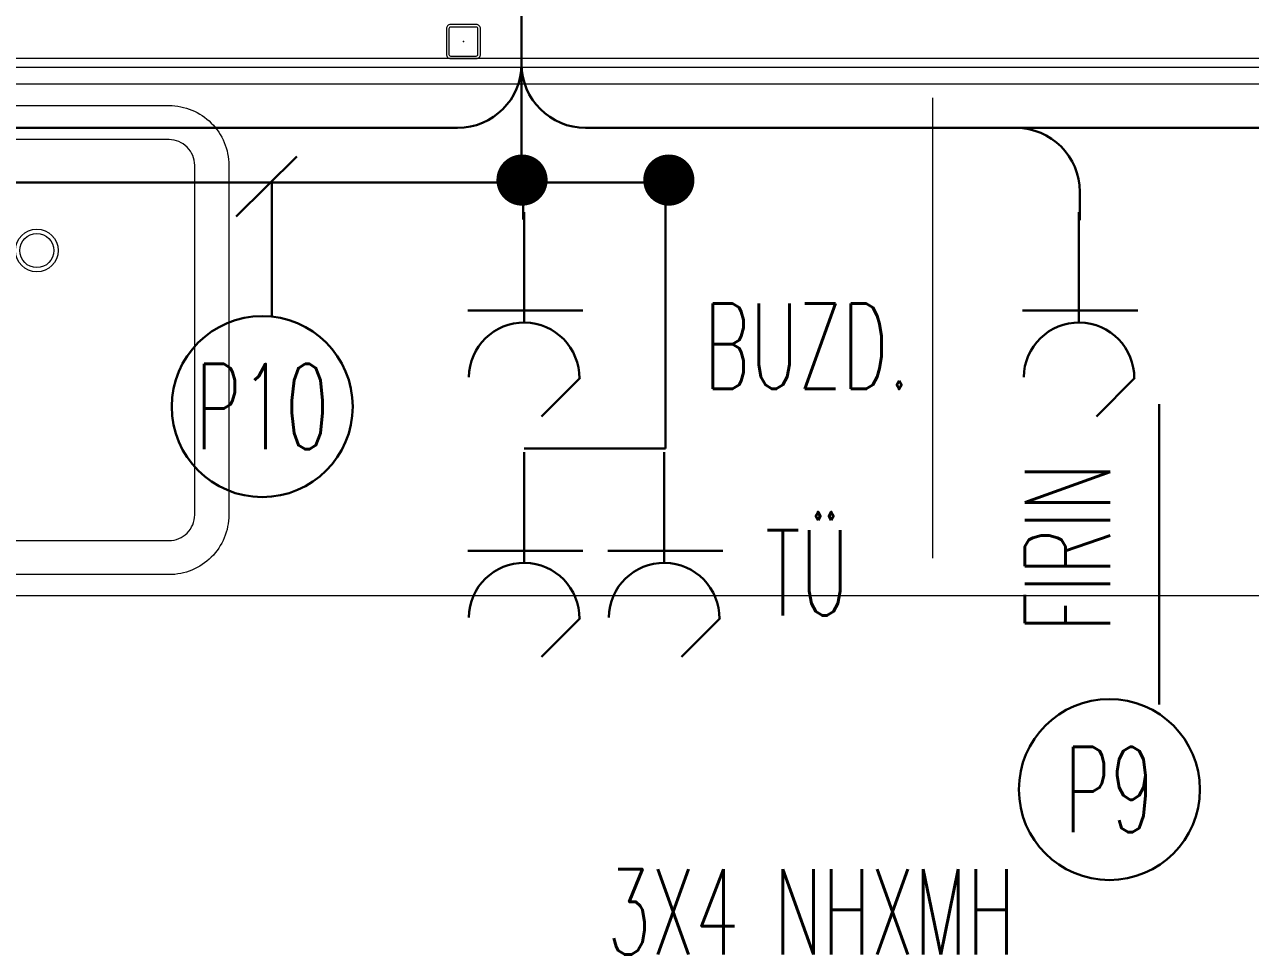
# Model space of a CAD drawing. Extents: x -1439 to 34962, y -872 to 8330.
# Drawn here: x 16996.4 to 17140.1, y 3008.5 to 3117.5 of the extents above; entities that cross this region are included whole.
import ezdxf
from ezdxf.enums import TextEntityAlignment as Align

# ---------------------------------------------------------------- set-up
doc = ezdxf.new("R2010")
doc.units = 0
doc.layers.get('0').update_dxf_attribs({"color": 9, "lineweight": 9})
for name, color, linetype, lineweight in [('05V', 9, 'Continuous', 9), ('06D', 9, 'Continuous', 9), ('10', 9, 'Continuous', 9), ('11', 9, 'Continuous', 9), ('14', 9, 'Continuous', 9), ('E-KABLO', 7, 'Continuous', 30), ('E-KAPAKLI PRİZ', 7, 'Continuous', 30), ('E-LINYE', 7, 'Continuous', 30), ('E-YAZI', 7, 'Continuous', 30)]:
    doc.layers.add(name, color=color, linetype=linetype, lineweight=lineweight)
doc.styles.add('E-YAZI', font='txttw.shx')

# ---------------------------------------------------------------- blocks, each defined once
blk = doc.blocks.new('m-mu-evye01-p')
for points in [[(-45, 9.5), (-45, 50.5, -0.414214), (-38, 57.5), (38, 57.5, -0.414214), (45, 50.5), (45, 9.5, -0.414214), (38, 2.5), (-38, 2.5, -0.414214)], [(-4, 9.5), (-4, 50.5, 0.414214), (-7, 53.5), (-38, 53.5, 0.414214), (-41, 50.5), (-41, 9.5, 0.414214), (-38, 6.5), (-7, 6.5, 0.414214)]]:
    blk.add_lwpolyline(points, format="xyb", close=True)
for points in [[(40, 50), (1, 50)], [(40, 45), (1, 45)], [(40, 40), (1, 40)], [(40, 35), (1, 35)], [(40, 30), (1, 30)], [(40, 25), (1, 25)], [(40, 20), (1, 20)], [(40, 15), (1, 15)], [(40, 10), (1, 10)]]:
    blk.add_lwpolyline(points)
for radius in [2.5, 2]:
    blk.add_circle((-22.5, 19.5), radius)
blk.add_point((0, 0))
blk = doc.blocks.new('Prf-40x40')
for points in [[(1.5, -2), (-1.5, -2, -0.414214), (-2, -1.5), (-2, 1.5, -0.414214), (-1.5, 2), (1.5, 2, -0.414214), (2, 1.5), (2, -1.5, -0.414214)], [(1.5, -1.7), (-1.5, -1.7, -0.414214), (-1.7, -1.5), (-1.7, 1.5, -0.414214), (-1.5, 1.7), (1.5, 1.7, -0.414214), (1.7, 1.5), (1.7, -1.5, -0.414214)]]:
    blk.add_lwpolyline(points, format="xyb", close=True)
blk.add_point((0, 0))
blk = doc.blocks.new('100_KAPAKLI PRİZ')
at = {"layer": 'E-KAPAKLI PRİZ', "color": 4}
for p, q in [((1.216, 3.6), (0.379, 4.438)), ((0, 2.4), (0, 0)), ((-1.223, 2.136), (1.279, 2.136))]:
    blk.add_line(p, q, dxfattribs=at)
blk.add_arc((0, 3.6), 1.2, 180.7551, 0.7551, dxfattribs=at)

msp = doc.modelspace()

# ---------------------------------------------------------------- linework, layer by layer
for p, q in [((17171.31, 3110.5), (16822.84, 3110.5)), ((17171.31, 3050.5), (16822.84, 3050.5))]:
    msp.add_line(p, q)
at = {"layer": '06D'}
msp.add_lwpolyline([(17102.83, 3108.92), (17102.84, 3054.93)], dxfattribs=at)
at = {"layer": '11'}
msp.add_lwpolyline([(17215.84, 3112.5), (17215.84, 3113.5), (16880.84, 3113.5), (16880.84, 3112.5), (17215.84, 3112.5)], dxfattribs=at)
at = {"layer": '14'}
msp.add_lwpolyline([(17087.84, 3110.5), (16822.84, 3110.5), (16822.84, 3035.5), (16804.84, 3035.5)], dxfattribs=at)
at = {"layer": 'E-KABLO', "color": 6, "ltscale": 40}
for p, q in [((17054.66, 3098.29), (17054.66, 3225.55)), ((16828.39, 3105.38), (17047.16, 3105.38)), ((17062.16, 3105.38), (17162.42, 3105.38)), ((16917.02, 3098.98), (17073.39, 3098.98)), ((17054.86, 3094.65), (17054.86, 3099.14)), ((17071.53, 3067.77), (17071.53, 3098.85)), ((17120.09, 3094.56), (17120.09, 3097.88)), ((17054.95, 3067.77), (17071.53, 3067.77))]:
    msp.add_line(p, q, dxfattribs=at)
at = {"layer": 'E-KABLO'}
for p, q in [((17025.38, 3083.18), (17025.38, 3098.98)), ((17129.38, 3037.76), (17129.38, 3073))]:
    msp.add_line(p, q, dxfattribs=at)
at = {"layer": 'E-KABLO', "color": 4, "linetype": 'Continuous', "const_width": 3}
for points in [[(17054.71, 3097.76, -1), (17054.71, 3100.76, -1)], [(17071.92, 3097.76, -1), (17071.92, 3100.76, -1)]]:
    msp.add_lwpolyline(points, format="xyb", close=True, dxfattribs=at)
at = {"layer": 'E-KABLO', "color": 7, "linetype": 'Continuous'}
for centre in [(17024.26, 3072.7), (17123.56, 3027.8)]:
    msp.add_circle(centre, 10.61, dxfattribs=at)
at = {"layer": 'E-KABLO', "color": 6, "ltscale": 40}
for centre, start, end in [((17047.16, 3112.88), 270, 0), ((17062.16, 3112.88), 180, 270), ((17112.59, 3097.88), 0, 90)]:
    msp.add_arc(centre, 7.5, start, end, dxfattribs=at)
at = {"layer": 'E-LINYE', "color": 7, "linetype": 'Continuous'}
msp.add_line((17028.3, 3102.02), (17021.19, 3094.99), dxfattribs=at)

# ---------------------------------------------------------------- block references
at = {"layer": '05V', "linetype": 'Continuous', "rotation": 180}
msp.add_blockref('m-mu-evye01-p', (16975.34, 3110.5), dxfattribs=at)
at = {"layer": '10', "xscale": -1}
msp.add_blockref('Prf-40x40', (17047.84, 3115.5), dxfattribs=at)
at = {"layer": 'E-KABLO', "color": 6, "ltscale": 40, "xscale": -5.399999999999999, "yscale": 5.399999999999999, "zscale": 5.399999999999999, "rotation": 180}
for p in [(17054.95, 3095.51), (17119.99, 3095.51), (17054.95, 3067.34), (17071.36, 3067.34)]:
    msp.add_blockref('100_KAPAKLI PRİZ', p, dxfattribs=at)

# ---------------------------------------------------------------- texts
at = {"layer": 'E-KABLO', "color": 3, "linetype": 'Continuous', "style": 'E-YAZI', "width": 0.6}
for s, p in [('P10', (17024.26, 3072.7)), ('P9', (17123.56, 3027.8))]:
    msp.add_text(s, height=10, dxfattribs=at).set_placement(p, align=Align.MIDDLE_CENTER)
at = {"layer": 'E-YAZI', "color": 3, "style": 'E-YAZI', "width": 0.6}
for s, p in [('BUZD.', (17076.03, 3074.78, 0)), ('TÜ', (17083.24, 3048.2, 0)), ('3X4 NHXMH', (17064.7, 3008.46, 0))]:
    msp.add_text(s, height=10, dxfattribs=at).set_placement(p)
msp.add_text('FIRIN', height=10, rotation=90, dxfattribs=at).set_placement((17123.65, 3046.27, 0))

doc.saveas('drawing.dxf')
